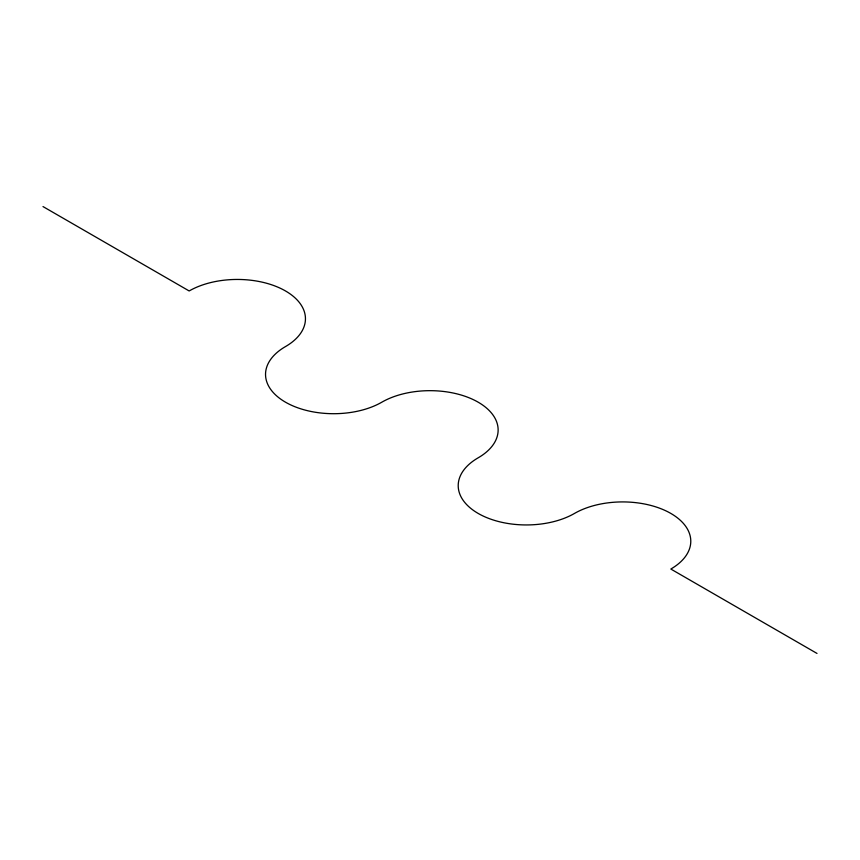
<?xml version="1.0" encoding="UTF-8"?>
<svg xmlns="http://www.w3.org/2000/svg" width="860" height="860" viewBox="0 0 860 860"><rect width="100%" height="100%" fill="white"/><g stroke="black" fill="none" stroke-linecap="round" stroke-linejoin="round"><path stroke-width="1.29" d="M43 206.572L189.168 290.959A68.123 39.323 0 0 1 285.498 290.959A68.123 39.323 0 0 1 285.498 346.569A68.123 39.323 0 0 0 285.498 402.19A68.123 39.323 0 0 0 381.829 402.19A68.123 39.323 0 0 1 478.171 402.19A68.123 39.323 0 0 1 478.171 457.81A68.123 39.323 0 0 0 478.171 513.431A68.123 39.323 0 0 0 574.501 513.431A68.123 39.323 0 0 1 670.832 513.431A68.123 39.323 0 0 1 670.832 569.041L817 653.428"/></g></svg>
